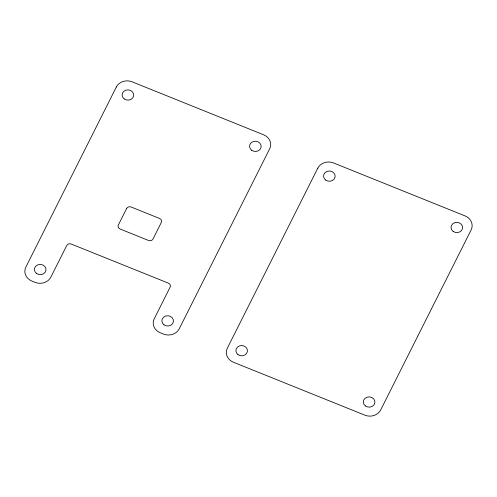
<?xml version="1.0" encoding="UTF-8"?>
<svg xmlns="http://www.w3.org/2000/svg" width="497" height="497" viewBox="0 0 497 497"><rect width="100%" height="100%" fill="white"/><g stroke="black" fill="none" stroke-linecap="round" stroke-linejoin="round"><path stroke-width="0.75" d="M116.329 87.031L25.869 267.069A11.959 10.574 3 0 0 31.963 281.097L35.088 282.352A11.959 10.574 3 0 0 50.856 277.133L66.735 245.524A3.417 3.019 3 0 1 71.239 244.033L168.377 283.153A3.417 3.019 3 0 1 170.117 287.16L154.232 318.77A11.959 10.574 3 0 0 160.332 332.797L163.457 334.052A11.959 10.574 3 0 0 179.218 328.834L269.678 148.796A11.959 10.574 3 0 0 263.584 134.768L132.09 81.812A11.959 10.574 3 0 0 116.329 87.031M126.642 208.51L118.354 225.004A3.417 3.019 3 0 0 120.1 229.011L148.522 240.455A3.417 3.019 3 0 0 153.026 238.964L161.308 222.47A3.417 3.019 3 0 0 159.568 218.469L131.146 207.019A3.417 3.019 3 0 0 126.642 208.51M317.782 168.166L227.322 348.204A11.959 10.574 3 0 0 233.416 362.232L364.91 415.188A11.959 10.574 3 0 0 380.671 409.969L471.131 229.931A11.959 10.574 3 0 0 465.037 215.903L333.543 162.948A11.959 10.574 3 0 0 317.782 168.166M365.481 405.974A5.809 5.138 3 0 0 374.862 402.868A5.809 5.138 3 0 0 367.028 397.196A5.809 5.138 3 0 0 365.481 405.974M238.02 354.641A5.809 5.138 3 0 0 247.4 351.534A5.809 5.138 3 0 0 239.566 345.862A5.809 5.138 3 0 0 238.02 354.641M325.715 180.094A5.809 5.138 3 0 0 335.096 176.988A5.809 5.138 3 0 0 327.268 171.316A5.809 5.138 3 0 0 325.715 180.094M453.177 231.428A5.809 5.138 3 0 0 462.558 228.328A5.809 5.138 3 0 0 454.724 222.656A5.809 5.138 3 0 0 453.177 231.428M164.029 324.839A5.809 5.138 3 0 0 173.41 321.733A5.809 5.138 3 0 0 165.576 316.061A5.809 5.138 3 0 0 164.029 324.839M36.567 273.505A5.809 5.138 3 0 0 45.948 270.399A5.809 5.138 3 0 0 38.114 264.727A5.809 5.138 3 0 0 36.567 273.505M124.269 98.959A5.809 5.138 3 0 0 133.643 95.853A5.809 5.138 3 0 0 125.816 90.181A5.809 5.138 3 0 0 124.269 98.959M251.724 150.293A5.809 5.138 3 0 0 261.105 147.193A5.809 5.138 3 0 0 253.277 141.515A5.809 5.138 3 0 0 251.724 150.293"/></g></svg>
